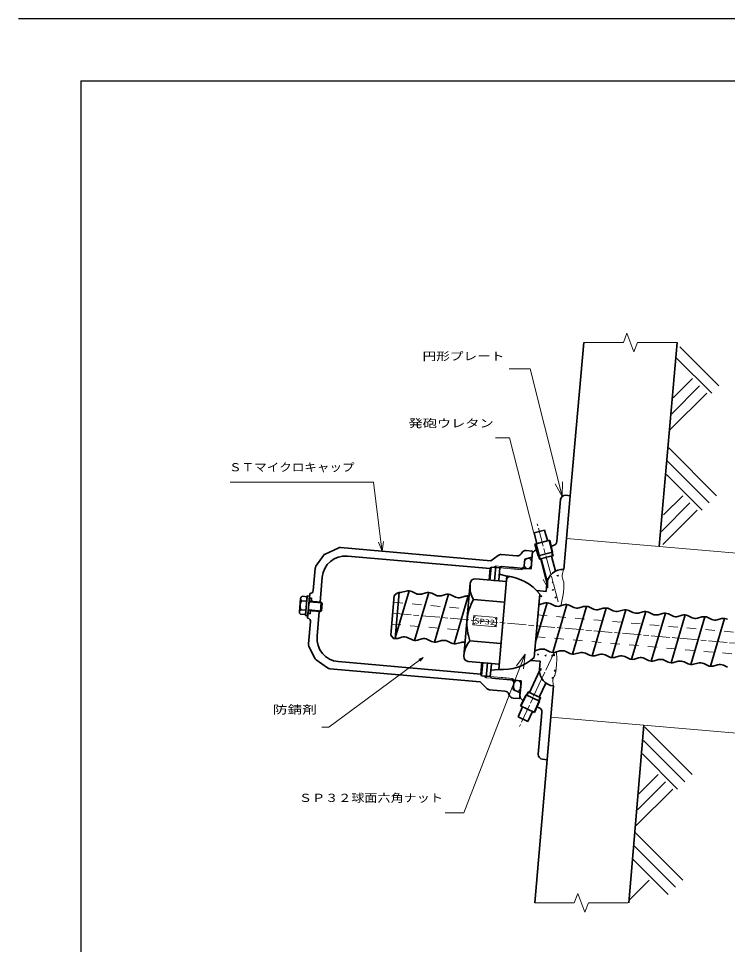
# Model space of a CAD drawing. Units: millimetres at full size, sheet at 1:1; details may follow other scales. Extents: x 0 to 1680, y -15 to 1188.
# Drawn here: x 0 to 455, y 594 to 1188 of the extents above; entities that cross this region are included whole.
import ezdxf
from ezdxf.enums import TextEntityAlignment as Align

# ---------------------------------------------------------------- set-up
doc = ezdxf.new("R2010")
doc.units = ezdxf.units.MM
for name, pattern in [('CHAIN', [18.5, 12, -1.5, 3.5, -1.5]), ('CHAIN_DOUBLE_DASH', [23.5, 12, -1.5, 3.5, -1.5, 3.5, -1.5]), ('DASHED_SPACED', [12, 6, -6])]:
    doc.linetypes.add(name, pattern=pattern)
for name, color, linetype, lineweight in [('1外形線', 7, 'Continuous', 35), ('2細線', 3, 'Continuous', 20), ('3隠れ線', 2, 'DASHED_SPACED', 13), ('4中心線', 1, 'CHAIN', 15), ('5想像線', 6, 'CHAIN_DOUBLE_DASH', 13), ('6寸法線', 4, 'Continuous', 13), ('7 枠・タイトル', 7, 'Continuous', 25), ('DEFPOINTS_8', 7, 'Continuous', 25)]:
    doc.layers.add(name, color=color, linetype=linetype, lineweight=lineweight)
doc.styles.add('txt', font='')
doc.styles.add('ＭＳ Ｐゴシック', font='')
doc.styles.get('txt').set_extended_font_data('txt')
doc.styles.get('ＭＳ Ｐゴシック').set_extended_font_data('MS PGothic')

msp = doc.modelspace()

# ---------------------------------------------------------------- linework, layer by layer
at = {"layer": '1外形線'}
for p, q in [((353.966, 881.873), (362.565, 980.164)), ((422.424, 980.164), (410.973, 849.28)), ((345.379, 852.57), (347.727, 879.407)), ((345.626, 855.391), (347.727, 879.407)), ((353.966, 881.873), (349.826, 834.554)), ((353.966, 881.873), (350.977, 882.134)), ((353.966, 881.873), (350.977, 882.134)), ((330.855, 858.054), (337.381, 859.802)), ((332.549, 851.261), (330.855, 858.054)), ((339.311, 853.072), (337.381, 859.802)), ((331.11, 850.875), (340.75, 853.458)), ((333.422, 843.212), (331.11, 850.875)), ((342.579, 845.666), (340.75, 853.458)), ((341.11, 849.382), (343.167, 849.934)), ((190.803, 836.617), (195.616, 843.492)), ((196.806, 844.49), (205.028, 848.324)), ((302.993, 840.157), (206.557, 848.594)), ((307.599, 843.526), (302.993, 840.157)), ((319.612, 843.22), (309.632, 844.093)), ((322.83, 845.289), (322.43, 844.638)), ((329.777, 846.346), (325.647, 846.707)), ((329.777, 846.346), (328.793, 835.089)), ((331.807, 846.89), (332.836, 847.165)), ((333.422, 843.212), (342.579, 845.666)), ((334.066, 841.076), (343.089, 843.494)), ((342.018, 845.516), (342.527, 843.344)), ((302.523, 835.179), (211.05, 843.182)), ((324.716, 841.268), (324.193, 835.291)), ((329.444, 842.535), (324.716, 841.268)), ((333.983, 843.363), (334.628, 841.227)), ((339.108, 826.783), (335.197, 841.379)), ((344.538, 833.564), (341.958, 843.191)), ((190.272, 835.158), (189.034, 821.016)), ((302.523, 835.179), (301.875, 827.771)), ((303.185, 836.125), (302.45, 827.72)), ((303.185, 836.125), (302.523, 835.179)), ((308.764, 835.637), (303.185, 836.125)), ((306.261, 836.859), (305.409, 827.113)), ((308.764, 835.637), (308.067, 827.667)), ((313.309, 830.22), (308.416, 831.652)), ((308.764, 835.637), (309.847, 836.546)), ((324.193, 835.291), (309.847, 836.546)), ((321.802, 835.5), (315.825, 836.023)), ((322.798, 835.413), (322.711, 834.416)), ((324.28, 836.287), (323.196, 835.378)), ((324.193, 835.291), (328.576, 834.907)), ((194.8, 829.546), (193.405, 813.607)), ((289.805, 825.801), (285.7, 778.881)), ((312.979, 826.786), (293.055, 828.529)), ((313.28, 830.222), (308.051, 770.451)), ((313.309, 830.22), (313.129, 828.156)), ((244.136, 819.773), (241.548, 790.196)), ((250.504, 820.872), (241.592, 790.697)), ((245.833, 819.917), (248.577, 820.72)), ((252.4, 820.393), (254.961, 819.119)), ((263.167, 819.764), (254.098, 789.098)), ((338.557, 820.482), (332.394, 821.021)), ((338.557, 820.482), (338.992, 825.463)), ((180.206, 807.404), (180.961, 816.031)), ((184.82, 814.244), (181.632, 814.523)), ((185.071, 817.12), (181.883, 817.399)), ((185.113, 817.595), (184.023, 805.142)), ((184.065, 805.617), (185.071, 817.12)), ((186.707, 817.455), (185.113, 817.595)), ((185.617, 805.003), (186.707, 817.455)), ((186.868, 819.198), (186.17, 811.228)), ((186.423, 814.218), (194.18, 813.539)), ((188.001, 816.087), (186.606, 816.209)), ((188.001, 816.087), (187.826, 814.095)), ((188.325, 814.051), (187.87, 814.593)), ((238.737, 792.491), (240.957, 817.863)), ((242.87, 819.468), (240.957, 817.863)), ((258.484, 818.81), (261.228, 819.614)), ((265.051, 819.286), (267.612, 818.012)), ((275.807, 818.658), (266.75, 787.991)), ((271.136, 817.704), (273.88, 818.507)), ((277.703, 818.18), (280.264, 816.905)), ((288.459, 817.551), (279.401, 786.884)), ((283.788, 816.597), (286.532, 817.4)), ((311.822, 813.561), (291.898, 815.304)), ((334.359, 818.738), (330.804, 778.101)), ((184.317, 808.493), (181.129, 808.772)), ((185.909, 808.24), (185.473, 803.259)), ((185.901, 808.241), (193.657, 807.562)), ((187.129, 806.125), (187.304, 808.118)), ((187.802, 808.074), (187.26, 807.619)), ((193.657, 807.562), (194.18, 813.539)), ((194.322, 808.12), (193.657, 807.562)), ((194.18, 813.539), (194.738, 812.874)), ((194.738, 812.874), (194.322, 808.12)), ((339.077, 813.123), (331.679, 788.108)), ((334.394, 812.169), (337.138, 812.972)), ((340.961, 812.645), (343.522, 811.371)), ((351.74, 812.015), (342.683, 781.347)), ((347.046, 811.062), (349.79, 811.865)), ((353.613, 811.538), (356.174, 810.264)), ((364.403, 810.907), (355.334, 780.241)), ((359.698, 809.955), (362.442, 810.759)), ((366.265, 810.431), (368.826, 809.157)), ((377.043, 809.801), (367.986, 779.134)), ((372.349, 808.849), (375.093, 809.652)), ((378.916, 809.325), (381.477, 808.05)), ((389.672, 808.696), (380.615, 778.029)), ((385.001, 807.742), (387.745, 808.545)), ((391.568, 808.218), (394.129, 806.943)), ((184.065, 805.617), (180.877, 805.896)), ((184.023, 805.142), (185.617, 805.003)), ((187.129, 806.125), (185.735, 806.247)), ((192.882, 807.63), (191.488, 791.691)), ((402.335, 807.588), (393.266, 776.922)), ((397.653, 806.635), (400.397, 807.438)), ((404.22, 807.111), (406.781, 805.836)), ((414.975, 806.482), (405.918, 775.815)), ((410.304, 805.528), (413.048, 806.331)), ((416.871, 806.004), (419.432, 804.729)), ((427.627, 805.375), (418.57, 774.708)), ((422.956, 804.421), (425.7, 805.224)), ((429.523, 804.897), (432.084, 803.622)), ((440.29, 804.268), (431.221, 773.601)), ((435.608, 803.314), (438.352, 804.117)), ((442.175, 803.79), (444.736, 802.516)), ((452.93, 803.162), (443.873, 772.494)), ((448.259, 802.207), (451.003, 803.01)), ((187.291, 801.092), (186.054, 786.95)), ((238.737, 792.491), (240.813, 790.016)), ((241.548, 790.196), (240.813, 790.016)), ((243.245, 790.34), (245.989, 791.143)), ((249.812, 790.816), (252.373, 789.542)), ((255.897, 789.233), (258.641, 790.037)), ((186.324, 785.421), (189.87, 777.815)), ((262.464, 789.709), (265.025, 788.435)), ((268.548, 788.127), (271.292, 788.93)), ((275.115, 788.603), (277.676, 787.328)), ((281.2, 787.02), (283.944, 787.823)), ((309.508, 787.112), (289.584, 788.855)), ((331.807, 782.592), (334.551, 783.395)), ((338.374, 783.068), (340.935, 781.794)), ((344.458, 781.485), (347.202, 782.288)), ((351.025, 781.961), (353.586, 780.687)), ((357.11, 780.378), (359.854, 781.182)), ((363.677, 780.854), (366.238, 779.58)), ((369.762, 779.272), (372.506, 780.075)), ((376.329, 779.748), (378.89, 778.473)), ((382.413, 778.165), (385.157, 778.968)), ((388.98, 778.641), (391.541, 777.366)), ((190.868, 776.625), (198.3, 771.422)), ((296.597, 767.438), (205.123, 775.44)), ((308.351, 773.888), (288.427, 775.631)), ((296.597, 767.438), (297.247, 774.873)), ((297.085, 766.391), (297.822, 774.822)), ((299.986, 765.133), (300.841, 774.906)), ((303.36, 773.872), (302.663, 765.903)), ((334.635, 775.654), (328.472, 776.193)), ((334.199, 770.673), (334.635, 775.654)), ((395.065, 777.058), (397.809, 777.861)), ((401.632, 777.534), (404.193, 776.259)), ((407.717, 775.951), (410.461, 776.754)), ((414.284, 776.427), (416.845, 775.152)), ((420.368, 774.844), (423.112, 775.647)), ((426.935, 775.32), (429.496, 774.045)), ((433.02, 773.737), (435.764, 774.54)), ((439.587, 774.213), (442.148, 772.939)), ((445.672, 772.63), (448.416, 773.433)), ((452.239, 773.106), (454.8, 771.832)), ((296.195, 762.454), (199.759, 770.891)), ((297.085, 766.391), (296.597, 767.438)), ((302.663, 765.903), (297.085, 766.391)), ((308.08, 770.448), (303.012, 769.888)), ((334.165, 769.527), (327.697, 755.657)), ((300.146, 758.336), (296.195, 762.454)), ((303.572, 764.82), (302.663, 765.903)), ((317.917, 763.565), (303.572, 764.82)), ((316.61, 764.683), (316.523, 763.687)), ((317.83, 762.568), (316.921, 763.652)), ((317.917, 763.565), (317.395, 757.587)), ((317.917, 763.565), (322.301, 763.181)), ((321.649, 753.433), (322.352, 761.47)), ((321.681, 753.8), (322.483, 762.964)), ((338.254, 761.732), (334.041, 752.699)), ((312.03, 756.551), (302.049, 757.424)), ((314.839, 753.955), (314.558, 754.665)), ((321.831, 755.519), (317.395, 757.587)), ((326.157, 753.915), (327.163, 755.906)), ((326.637, 756.152), (335.102, 752.205)), ((331.115, 620.683), (343.289, 759.839)), ((321.498, 751.707), (317.368, 752.069)), ((321.649, 753.433), (321.498, 751.707)), ((325.631, 754.16), (322.023, 747.016)), ((323.401, 750.82), (324.367, 750.369)), ((325.631, 754.16), (334.223, 750.154)), ((334.223, 750.154), (331.068, 742.798)), ((333.696, 750.4), (334.575, 752.45)), ((323.374, 746.386), (320.526, 739.99)), ((322.023, 747.016), (331.068, 742.798)), ((329.718, 743.428), (326.649, 737.135)), ((332.131, 746.749), (334.061, 745.849)), ((335.782, 742.869), (333.434, 716.031)), ((320.526, 739.99), (326.649, 737.135)), ((335.535, 740.047), (333.434, 716.031)), ((401.056, 734.709), (391.454, 620.683)), ((339.149, 712.52), (336.161, 712.781)), ((339.149, 712.52), (336.161, 712.781))]:
    msp.add_line(p, q, dxfattribs=at)
for centre, radius, start, end in [((350.716, 879.146), 3, 85, 175), ((350.716, 879.146), 3, 85, 175), ((342.391, 852.831), 3, 285, 355), ((198.074, 841.771), 3, 115, 145), ((206.296, 845.605), 3, 85, 115), ((309.37, 841.105), 3, 85, 126.18593), ((319.874, 846.209), 3, 265, 328.43495), ((325.386, 843.719), 3, 85, 148.43495), ((332.583, 843.992), 3, 105, 175), ((209.743, 828.239), 15, 85, 175), ((193.26, 834.897), 3, 145, 175), ((328.593, 835.106), 0.2, 265, 355), ((348.954, 824.592), 10, 85, 175), ((292.794, 825.54), 3, 85, 175), ((315.121, 827.982), 2, 80.90396, 175), ((310.665, 800.337), 30, 37.83343, 85), ((310.695, 800.334), 30, 80.90396, 85), ((187.042, 821.19), 2, 265, 355), ((238.291, 841.26), 22.267, 281.86681, 285.21716), ((244.525, 825.26), 5.5, 265.94286, 283.75705), ((250.004, 814.893), 6, 66.46161, 103.75705), ((262.655, 813.786), 6, 66.46161, 103.75705), ((304.637, 823.224), 15, 175, 211.8699), ((186.17, 811.228), 5.608, 144.02089, 205.97911), ((182.656, 815.883), 1.702, 117.0046, 232.99539), ((257.176, 824.153), 5.5, 246.24295, 283.75705), ((269.828, 823.046), 5.5, 246.24295, 283.75705), ((275.307, 812.679), 6, 66.46161, 103.75705), ((282.48, 821.939), 5.5, 246.24295, 283.75705), ((287.959, 811.572), 6, 79.26519, 103.75705), ((318.506, 799.651), 30.871, 149.53143, 175), ((181.902, 807.255), 1.702, 117.0046, 232.99539), ((333.086, 817.511), 5.5, 277.1862, 283.75705), ((338.565, 807.144), 6, 66.46161, 103.75705), ((345.738, 816.404), 5.5, 246.24295, 283.75705), ((351.217, 806.038), 6, 66.46161, 103.75705), ((358.39, 815.298), 5.5, 246.24295, 283.75705), ((363.869, 804.931), 6, 66.46161, 103.75705), ((371.041, 814.191), 5.5, 246.24295, 283.75705), ((376.52, 803.824), 6, 66.46161, 103.75705), ((383.693, 813.084), 5.5, 246.24295, 283.75705), ((389.172, 802.717), 6, 66.46161, 103.75705), ((185.299, 801.266), 2, 355, 85), ((318.506, 799.651), 30.871, 175, 200.46858), ((396.345, 811.977), 5.5, 246.24295, 283.75705), ((401.824, 801.61), 6, 66.46161, 103.75705), ((408.996, 810.87), 5.5, 246.24295, 283.75705), ((414.475, 800.503), 6, 66.46161, 103.75705), ((421.648, 809.763), 5.5, 246.24295, 283.75705), ((427.127, 799.396), 6, 66.46161, 103.75705), ((434.3, 808.656), 5.5, 246.24295, 283.75705), ((439.779, 798.289), 6, 66.46161, 103.75705), ((446.952, 807.549), 5.5, 246.24295, 283.75705), ((452.43, 797.183), 6, 66.46161, 103.75705), ((206.431, 790.383), 15, 175, 265), ((241.937, 795.683), 5.5, 265.94286, 283.75705), ((247.416, 785.316), 6, 66.46161, 103.75705), ((260.068, 784.209), 6, 66.46161, 103.75705), ((189.042, 786.689), 3, 175, 205), ((254.589, 794.576), 5.5, 246.24295, 283.75705), ((267.24, 793.469), 5.5, 246.24295, 283.75705), ((272.719, 783.102), 6, 66.46161, 103.75705), ((279.892, 792.362), 5.5, 246.24295, 283.75705), ((285.371, 781.995), 6, 79.26519, 103.75705), ((300.754, 778.844), 15, 138.1301, 175), ((288.689, 778.619), 3, 175, 265), ((330.499, 787.934), 5.5, 277.1862, 283.75705), ((335.978, 777.567), 6, 66.46161, 103.75705), ((343.15, 786.827), 5.5, 246.24295, 283.75705), ((348.629, 776.461), 6, 66.46161, 103.75705), ((355.802, 785.721), 5.5, 246.24295, 283.75705), ((361.281, 775.354), 6, 66.46161, 103.75705), ((368.454, 784.614), 5.5, 246.24295, 283.75705), ((373.933, 774.247), 6, 66.46161, 103.75705), ((381.106, 783.507), 5.5, 246.24295, 283.75705), ((386.584, 773.14), 6, 66.46161, 103.75705), ((192.589, 779.083), 3, 205, 235), ((310.665, 800.337), 30, 265, 312.16657), ((393.757, 782.4), 5.5, 246.24295, 283.75705), ((399.236, 772.033), 6, 66.46161, 103.75705), ((406.409, 781.293), 5.5, 246.24295, 283.75705), ((411.888, 770.926), 6, 66.46161, 103.75705), ((419.061, 780.186), 5.5, 246.24295, 283.75705), ((424.539, 769.819), 6, 66.46161, 103.75705), ((431.712, 779.079), 5.5, 246.24295, 283.75705), ((437.191, 768.712), 6, 66.46161, 103.75705), ((444.364, 777.972), 5.5, 246.24295, 283.75705), ((449.843, 767.606), 6, 66.46161, 103.75705), ((200.02, 773.879), 3, 235, 265), ((310.695, 800.334), 30, 265, 269.09604), ((344.161, 769.801), 10, 175, 265), ((322.283, 762.982), 0.2, 355, 85), ((302.311, 760.413), 3, 223.81407, 265), ((311.768, 753.562), 3, 21.56505, 85), ((317.629, 755.057), 3, 201.56505, 265), ((324.669, 753.539), 3, 175, 245), ((332.793, 743.13), 3, 355, 65), ((336.422, 715.77), 3, 175, 265), ((336.422, 715.77), 3, 175, 265)]:
    msp.add_arc(centre, radius, start, end, dxfattribs=at)
at = {"layer": '2細線'}
for p, q in [((390.244, 986.164), (387.994, 980.164)), ((390.244, 986.164), (394.744, 974.164)), ((362.565, 980.164), (387.994, 980.164)), ((396.994, 980.164), (394.744, 974.164)), ((396.994, 980.164), (422.424, 980.164)), ((333.983, 843.363), (331.671, 851.025)), ((342.018, 845.516), (340.189, 853.308)), ((1082.756, 790.507), (351.569, 854.478)), ((342.579, 845.666), (343.089, 843.494)), ((333.422, 843.212), (334.066, 841.076)), ((306.261, 836.859), (304.449, 836.014)), ((309.847, 836.546), (306.261, 836.859)), ((322.711, 834.416), (308.764, 835.637)), ((321.14, 834.554), (314.741, 835.114)), ((322.711, 834.416), (324.523, 835.262)), ((342.244, 825.942), (342.856, 826.671)), ((342.244, 825.942), (343.003, 825.875)), ((342.99, 825.873), (342.843, 826.669)), ((345.421, 830.625), (346.31, 830.966)), ((345.423, 830.628), (346.054, 830.202)), ((346.054, 830.202), (346.311, 830.97)), ((338.742, 822.595), (338.852, 822.578)), ((338.851, 822.572), (338.787, 823.12)), ((342.331, 821.415), (343.22, 821.757)), ((342.333, 821.419), (342.964, 820.993)), ((342.964, 820.993), (343.221, 821.76)), ((334.897, 817.186), (335.509, 817.915)), ((334.897, 817.186), (335.656, 817.119)), ((335.643, 817.117), (335.496, 817.913)), ((344.006, 816.389), (344.618, 817.119)), ((344.006, 816.389), (344.765, 816.322)), ((344.752, 816.32), (344.605, 817.116)), ((194.322, 808.12), (185.954, 808.852)), ((194.738, 812.874), (186.37, 813.607)), ((192.794, 813.66), (193.405, 813.607)), ((192.271, 807.683), (192.882, 807.63)), ((332.836, 779.771), (333.448, 780.501)), ((332.836, 779.771), (333.595, 779.705)), ((333.582, 779.703), (333.435, 780.499)), ((337.551, 779.465), (338.441, 779.806)), ((337.553, 779.468), (338.185, 779.042)), ((338.184, 779.042), (338.442, 779.81)), ((341.945, 778.974), (342.558, 779.704)), ((341.945, 778.974), (342.704, 778.908)), ((342.691, 778.906), (342.544, 779.702)), ((342.774, 779.333), (343.903, 779.157)), ((342.776, 779.327), (343.766, 780.358)), ((343.902, 779.152), (343.762, 780.358)), ((345.132, 774.351), (345.205, 774.379)), ((345.134, 774.355), (345.203, 774.308)), ((299.986, 765.133), (298.348, 766.28)), ((334.461, 770.255), (335.351, 770.597)), ((334.463, 770.259), (335.095, 769.833)), ((334.598, 770.219), (335.21, 770.948)), ((334.598, 770.219), (335.357, 770.152)), ((335.094, 769.833), (335.352, 770.6)), ((335.344, 770.15), (335.197, 770.946)), ((343.707, 769.422), (344.32, 770.151)), ((343.707, 769.422), (344.467, 769.355)), ((344.453, 769.353), (344.306, 770.149)), ((303.572, 764.82), (299.986, 765.133)), ((316.61, 764.683), (302.663, 765.903)), ((315.039, 764.82), (308.64, 765.38)), ((316.61, 764.683), (318.248, 763.536)), ((342.042, 765.142), (342.931, 765.483)), ((342.044, 765.145), (342.675, 764.719)), ((342.675, 764.72), (342.932, 765.487)), ((325.631, 754.16), (326.637, 756.152)), ((326.157, 753.915), (322.55, 746.77)), ((333.696, 750.4), (330.542, 743.043)), ((334.223, 750.154), (335.102, 752.205)), ((1072.733, 675.945), (341.545, 739.915)), ((358.794, 626.683), (356.544, 620.683)), ((358.794, 626.683), (363.294, 614.683)), ((331.115, 620.683), (356.544, 620.683)), ((365.544, 620.683), (363.294, 614.683)), ((365.544, 620.683), (390.973, 620.683))]:
    msp.add_line(p, q, dxfattribs=at)
at = {"layer": '2細線', "color": 52, "lineweight": 13}
for p, q in [((449.296, 952.355), (424.294, 977.357)), ((444.656, 947.715), (422.147, 970.223)), ((419.907, 944.621), (432.281, 956.995)), ((419.017, 934.45), (436.922, 952.355)), ((418.127, 924.28), (441.562, 947.715)), ((447.758, 881.905), (417.102, 912.561)), ((443.117, 877.265), (416.355, 904.027)), ((438.477, 872.625), (415.609, 895.493)), ((413.728, 869.531), (426.103, 881.905)), ((412.41, 858.932), (430.743, 877.265)), ((413.262, 850.503), (435.383, 872.625)), ((432.043, 703.007), (401.732, 733.318)), ((427.403, 698.366), (400.985, 724.784)), ((422.762, 693.726), (400.239, 716.25)), ((398.014, 690.632), (410.388, 703.007)), ((397.106, 680.444), (415.028, 698.366)), ((396.216, 670.274), (419.669, 693.726)), ((426.135, 635.304), (395.81, 665.629)), ((421.495, 630.664), (395.063, 657.095)), ((416.855, 626.023), (394.317, 648.561)), ((392.106, 622.93), (404.48, 635.304))]:
    msp.add_line(p, q, dxfattribs=at)
at = {"layer": '2細線'}
for points in [[(349.826, 834.554), (349.403, 834.023), (349.271, 833.482), (349.133, 832.91), (348.83, 831.662), (348.495, 830.265), (348.918, 828.953), (349.476, 827.22), (351.354, 825.635), (347.79, 811.28)], [(343.289, 759.839), (342.965, 760.435), (342.929, 760.99), (342.892, 761.578), (342.811, 762.86), (342.724, 764.294), (343.368, 765.513), (344.055, 766.813), (345.574, 767.869), (345.202, 781.703)]]:
    msp.add_open_spline(points, degree=3, knots=[0, 0, 0, 0, 1, 1, 1, 2, 2, 2, 3, 3, 3, 3], dxfattribs=at)
at = {"layer": '3隠れ線'}
for p, q in [((240.575, 813.495), (288.363, 809.314)), ((333.192, 805.392), (678.901, 775.147)), ((239.355, 799.549), (287.143, 795.368)), ((331.971, 791.446), (677.68, 761.2)), ((302.664, 765.912), (302.713, 765.899))]:
    msp.add_line(p, q, dxfattribs=at)
at = {"layer": '4中心線'}
for p, q in [((346.223, 813.754), (332.796, 863.862)), ((239.965, 806.522), (1531.013, 693.57)), ((343.353, 780.949), (321.429, 733.933))]:
    msp.add_line(p, q, dxfattribs=at)
at = {"layer": '5想像線'}
for p, q in [((292.575, 804.228), (292.532, 803.73)), ((293.073, 804.184), (292.575, 804.228)), ((306.184, 803.037), (305.685, 803.081)), ((306.14, 802.539), (306.184, 803.037)), ((292.218, 800.144), (292.174, 799.645)), ((292.174, 799.645), (292.673, 799.602)), ((305.285, 798.498), (305.783, 798.455)), ((305.783, 798.455), (305.826, 798.953))]:
    msp.add_line(p, q, dxfattribs=at)
for centre, major_axis, ratio in [((326.782, 838.496), (0.298, 3.406), 0.672797), ((187.194, 815.138), (0.089, 1.013), 0.688699), ((186.499, 807.201), (-0.089, -1.013), 0.688699), ((319.911, 759.959), (-0.298, -3.406), 0.672797)]:
    msp.add_ellipse(centre, major_axis=major_axis, ratio=ratio, dxfattribs=at)
at = {"layer": '6寸法線'}
for p, q in [((344.265, 889.59), (348.787, 881.444)), ((348.787, 881.444), (346.604, 890.175)), ((348.787, 881.444), (348.944, 890.76)), ((230.888, 852.147), (233.241, 846.398)), ((233.241, 846.398), (232.483, 852.35)), ((233.241, 846.398), (234.077, 852.553)), ((336.512, 828.188), (339.56, 822.775)), ((339.56, 822.775), (338.07, 828.587)), ((339.56, 822.775), (339.627, 828.987)), ((291.999, 804.981), (291.476, 799.004)), ((306.942, 803.674), (291.999, 804.981)), ((306.942, 803.674), (306.419, 797.697)), ((306.419, 797.697), (291.476, 799.004)), ((259.63, 778.198), (256.74, 777.058)), ((259.63, 778.198), (257.219, 776.412)), ((257.697, 775.766), (259.63, 778.198)), ((324.932, 780.178), (319.441, 772.65)), ((324.932, 780.178), (321.691, 771.782)), ((323.94, 770.914), (324.932, 780.178))]:
    msp.add_line(p, q, dxfattribs=at)
for points in [[(346.604, 890.175), (328.314, 963.32), (314.814, 963.32)], [(338.07, 828.587), (314.888, 918.961), (305.888, 918.961)], [(232.483, 852.35), (227.627, 890.482), (135.78, 890.482)], [(257.219, 776.412), (199.112, 733.392), (194.612, 733.392)], [(321.691, 771.782), (285.691, 678.522), (273.691, 678.522)]]:
    msp.add_lwpolyline(points, dxfattribs=at)
at = {"layer": '7 枠・タイトル'}
for q in [(40, 40), (1640, 1148)]:
    msp.add_line((40, 1148), q, dxfattribs=at)
at = {"layer": 'DEFPOINTS_8'}
msp.add_line((0, 1188), (1680, 1188), dxfattribs=at)

# ---------------------------------------------------------------- texts
at = {"layer": '6寸法線', "style": 'ＭＳ Ｐゴシック'}
for s, width, p in [('円形プレート', 1.25, (259.212, 967.234)), ('発砲ウレタン', 1.3, (250.206, 924.176)), ('ＳＴマイクロキャップ', 1.15, (135.064, 895.975)), ('防錆剤', 1.35, (163.112, 740.544)), ('ＳＰ３２球面六角ナット', 1.2, (179.867, 683.895))]:
    msp.add_text(s, height=5.132, dxfattribs=dict(at, width=width)).set_placement(p, align=Align.BOTTOM_LEFT)
at = {"layer": '6寸法線', "style": 'txt', "width": 1.45}
msp.add_text('SP32', height=3.372, rotation=355, dxfattribs=at).set_placement((292.221, 799.026), align=Align.BOTTOM_LEFT)

doc.saveas('drawing.dxf')
